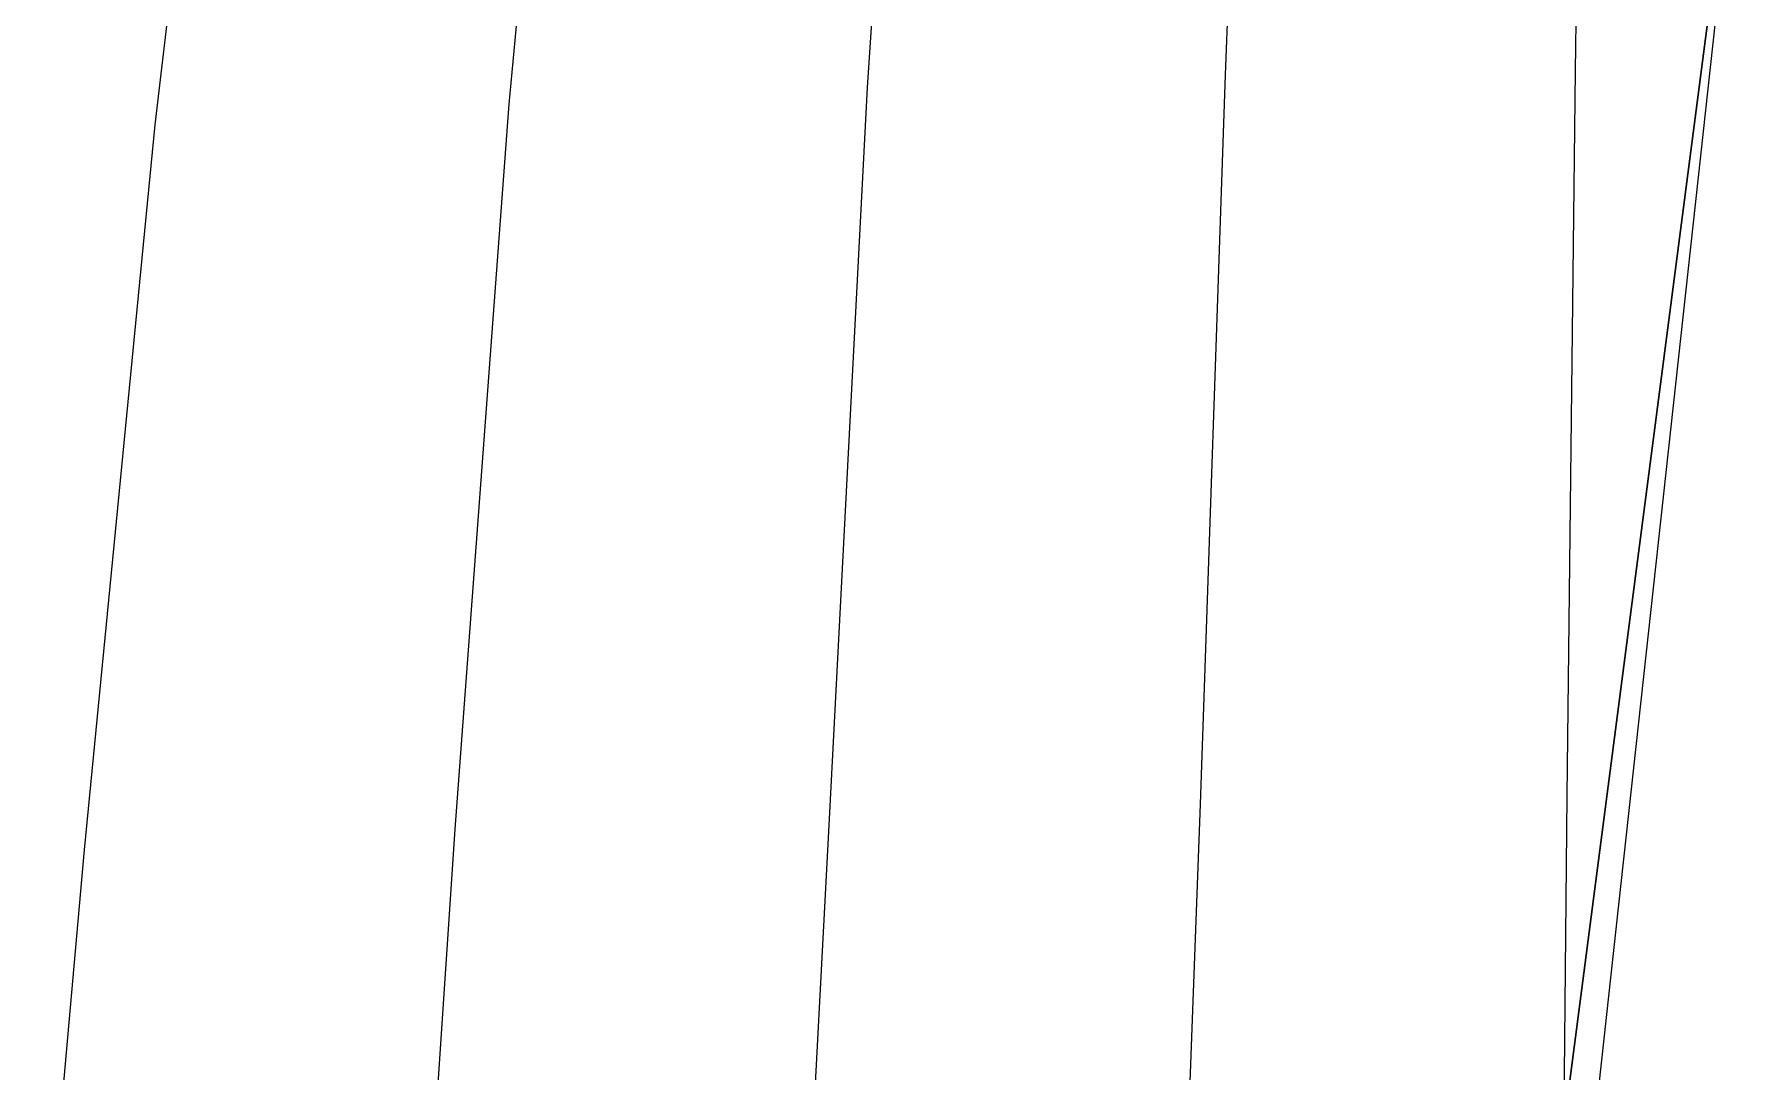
# Model space of a CAD drawing. Extents: x -24.1 to 24.1, y -24.4 to 24.4.
# Drawn here: x -4.13 to 0, y 19.098 to 21.587 of the extents above; entities that cross this region are included whole.
import ezdxf

# ---------------------------------------------------------------- set-up
doc = ezdxf.new("R2010")
doc.units = 0
doc.header["$MEASUREMENT"] = 0
for name, color, linetype in [('FEA1', 7, 'CONTINUOUS'), ('FEA3', 7, 'CONTINUOUS'), ('TendonPoints3', 7, 'CONTINUOUS'), ('UpperTendons', 7, 'CONTINUOUS'), ('UpperTendons Crown', 7, 'CONTINUOUS')]:
    doc.layers.add(name, color=color, linetype=linetype)

msp = doc.modelspace()

# ---------------------------------------------------------------- linework, layer by layer
at = {"layer": 'FEA1'}
for p, q in [((-0.46, 18.95, 59.83), (0, 22.48, 58.95)), ((0, 22.48, 58.95), (-0.46, 18.95, 59.83))]:
    msp.add_line(p, q, dxfattribs=at)
at = {"layer": 'FEA3'}
for p, q in [((-0.46, 18.95, 59.83), (0, 22.48, 58.95)), ((0, 22.48, 54.58), (-0.45, 18.37, 58.9))]:
    msp.add_line(p, q, dxfattribs=at)
at = {"layer": 'TendonPoints3'}
for p, q in [((-1.33, 19.74, 58.81), (-1.27, 21.49, 57.55)), ((-0.45, 19.76, 58.83), (-0.43, 21.5, 57.57)), ((-2.22, 19.72, 58.77), (-2.13, 21.46, 57.52)), ((-3.12, 19.68, 58.72), (-2.99, 21.42, 57.47)), ((-4.01, 19.63, 58.64), (-3.84, 21.37, 57.4))]:
    msp.add_line(p, q, dxfattribs=at)
at = {"layer": 'UpperTendons'}
for p, q in [((-1.27, 21.49, 57.55), (-1.16, 24.35, 55.1)), ((-0.43, 21.5, 57.57), (-0.39, 24.36, 55.11)), ((-2.99, 21.42, 57.47), (-2.72, 24.29, 55.03)), ((-2.13, 21.46, 57.52), (-1.94, 24.32, 55.07)), ((-3.84, 21.37, 57.4), (-3.5, 24.24, 54.98)), ((-0.46, 18.74, 59.49), (-0.45, 19.76, 58.83)), ((-2.28, 18.6, 59.49), (-2.22, 19.72, 58.77)), ((-1.37, 18.69, 59.49), (-1.33, 19.74, 58.81)), ((-3.2, 18.47, 59.5), (-3.12, 19.68, 58.72)), ((-4.13, 18.28, 59.5), (-4.01, 19.63, 58.64))]:
    msp.add_line(p, q, dxfattribs=at)
at = {"layer": 'UpperTendons Crown'}
for p, q in [((-1.33, 19.74, 58.81), (-1.27, 21.49, 57.55)), ((-0.45, 19.76, 58.83), (-0.43, 21.5, 57.57)), ((-2.22, 19.72, 58.77), (-2.13, 21.46, 57.52)), ((-3.12, 19.68, 58.72), (-2.99, 21.42, 57.47)), ((-4.01, 19.63, 58.64), (-3.84, 21.37, 57.4))]:
    msp.add_line(p, q, dxfattribs=at)

doc.saveas('drawing.dxf')
